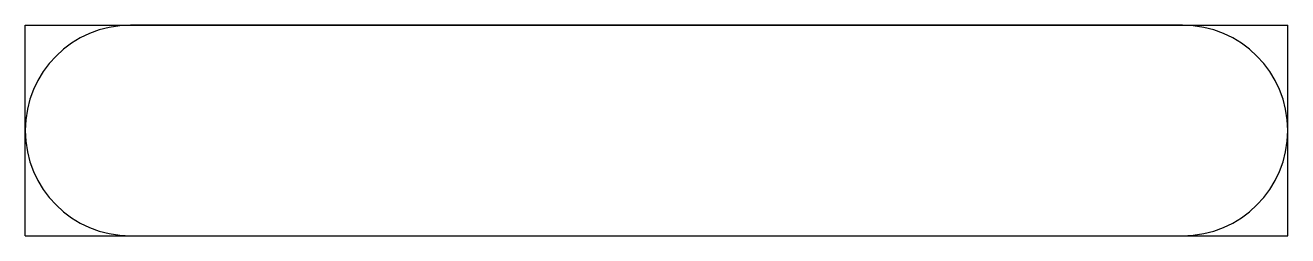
# Model space of a CAD drawing. Extents: x -710.9 to -680.9, y 0 to 5.
import ezdxf

# ---------------------------------------------------------------- set-up
doc = ezdxf.new("R2010")
doc.units = 0
doc.layers.get('0').update_dxf_attribs({"linetype": 'CONTINUOUS'})

msp = doc.modelspace()

# ---------------------------------------------------------------- linework, layer by layer
at = {"linetype": 'CONTINUOUS'}
for p, q in [((-710.89, 5), (-680.89, 5)), ((-710.89, 0), (-710.89, 5)), ((-683.39, 5), (-708.39, 5)), ((-680.89, 0), (-680.89, 5)), ((-710.89, 0), (-680.89, 0)), ((-708.39, 0), (-683.39, 0))]:
    msp.add_line(p, q, dxfattribs=at)
for centre, start, end in [((-708.39, 2.5), 90, 270), ((-683.39, 2.5), 270, 90)]:
    msp.add_arc(centre, 2.5, start, end, dxfattribs=at)

doc.saveas('drawing.dxf')
